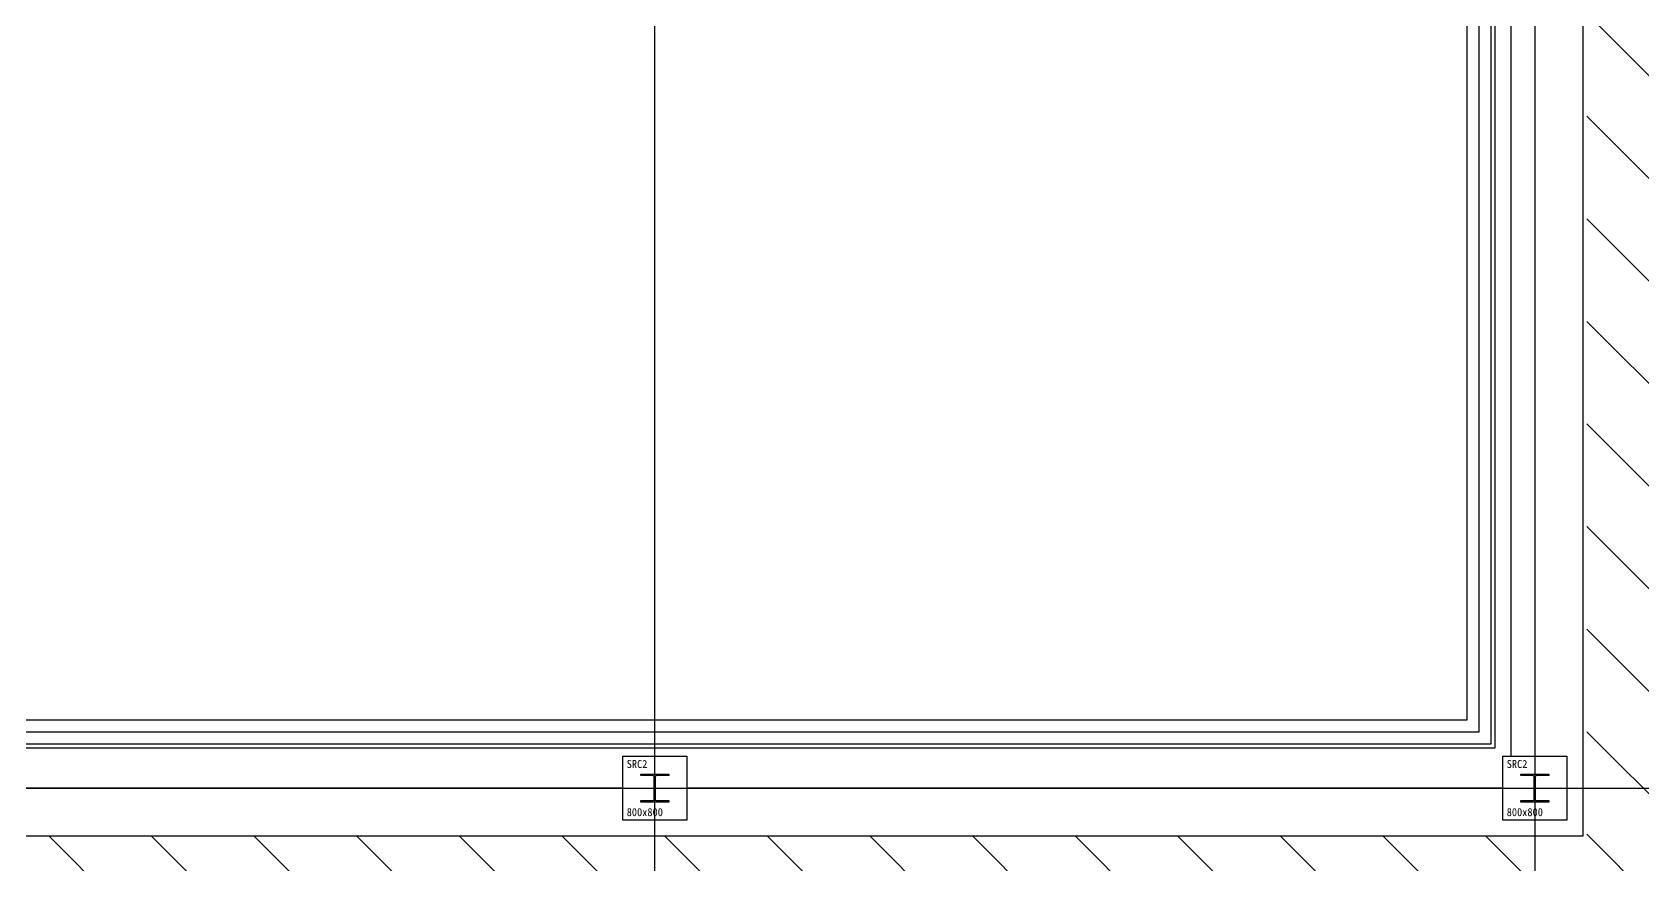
# Model space of a CAD drawing. Extents: x 152195838 to 160350639, y 364657247 to 370318102.
# Drawn here: x 157651166 to 157671298, y 364982073 to 364992485 of the extents above; entities that cross this region are included whole.
import ezdxf

# ---------------------------------------------------------------- set-up
doc = ezdxf.new("R2010")
doc.units = 0
doc.header["$MEASUREMENT"] = 0
doc.linetypes.add('DASHED', pattern=[0.75, 0.5, -0.25])
doc.linetypes.add('지하1층평면도_$0$CEN', pattern=[62, 60, -1, 0, -1])
doc.layers.get('0').update_dxf_attribs({"linetype": 'CONTINUOUS'})
for name, color, linetype in [('-S-foundation txt', 3, 'CONTINUOUS'), ('4A.TEC 마감선 1', 6, 'CONTINUOUS'), ('4A.TEC 벽체 1', 2, 'CONTINUOUS'), ('4A.TEC 벽체 2', 3, 'CONTINUOUS'), ('COL', 2, 'CONTINUOUS'), ('H-Beam', 4, 'CONTINUOUS'), ('INSULATION', 254, '지하1층평면도_$0$CEN'), ('main-sec$0$㈜SE&C 해치 1', 250, 'CONTINUOUS')]:
    doc.layers.add(name, color=color, linetype=linetype)
doc.layers.add('DEFPOINT', color=135, linetype='CONTINUOUS', plot=False)
doc.styles.add('돋움체', font='')
doc.styles.get('돋움체').set_extended_font_data('DotumChe')

# ---------------------------------------------------------------- blocks, each defined once
blk = doc.blocks.new('A$C111325cc')
at = {"layer": 'DEFPOINT'}
for p, q in [((215276, 244000), (215276, 0)), ((226276, 244000), (226276, 0)), ((0, 86063), (324969, 86063))]:
    blk.add_line(p, q, dxfattribs=at)
blk = doc.blocks.new('SRC2(B2F)')
at = {"layer": 'COL', "ltscale": 5}
blk.add_lwpolyline([(0, 800), (800, 800), (800, 0), (0, 0)], close=True, dxfattribs=at)
at = {"layer": 'H-Beam'}
blk.add_lwpolyline([(374, 244, 0.414214), (394, 264), (394, 536, 0.414214), (374, 556), (225, 556), (225, 575), (575, 575), (575, 556), (426, 556, 0.414214), (406, 536), (406, 264, 0.414214), (426, 244), (575, 244), (575, 225), (225, 225), (225, 244)], format="xyb", close=True, dxfattribs=at)
at = {"layer": 'DEFPOINT', "style": '돋움체'}
for s, p in [('SRC2', (50, 652)), ('800x800', (50, 50))]:
    blk.add_text(s, height=100, dxfattribs=at).set_placement(p)
blk = doc.blocks.new('B2FCOL')
at = {"layer": '-S-foundation txt', "linetype": 'DASHED'}
for p in [(79100, 100), (90100, 100)]:
    blk.add_blockref('SRC2(B2F)', p, dxfattribs=at)

msp = doc.modelspace()

# ---------------------------------------------------------------- hatches: boundary and pattern name
at = {"layer": 'main-sec$0$㈜SE&C 해치 1'}
h = msp.add_hatch(dxfattribs=at)
h.set_pattern_fill('ANSI31', color=251, scale=285.714286, angle=270, style=0)
h.set_pattern_definition([(315, (167934299.2, 373642717), (641.446866, 641.446866), [])])
h.paths.add_polyline_path([(157579347.0046, 365077827.9747), (157644820.1396, 365079334.8445), (157664042.5442, 365082614.214), (157696300.9706, 365092461.5735), (157705878.9325, 365092105.9642), (157722062.2091, 365086751.0783), (157728111.4764, 365084753.4938), (157731823.7159, 364928876.8543), (157710998.2248, 364927732.8969), (157693187.2422, 364933748.3889), (157684865.6224, 364932705.433), (157670060.5684, 364932110.3845), (157644818.6969, 364926640.3086), (157618543.7022, 364929061.0921), (157600633.8117, 364941582.8082), (157589338.5413, 364948408.6889), (157552797.2672, 364967940.5057), (157558910.4219, 364979377.3558), (157559004.7387, 364979553.8094), (157553965.823, 364982431.8958), (157579347.0046, 364982431.8958), (157670597.0046, 364982431.8958), (157670597.0046, 365071631.8958), (157579347.0046, 365071631.8958)])

# ---------------------------------------------------------------- linework, layer by layer
at = {"layer": '4A.TEC 마감선 1', "flags": 128}
msp.add_lwpolyline([(157669097.0046, 364994431.8958), (157669097.0046, 364983881.8958), (157579522.0046, 364983881.8958)], dxfattribs=at)
at = {"layer": '4A.TEC 벽체 1'}
for p, q in [((157670547.0046, 365071631.8958), (157670547.0046, 364982431.8958)), ((157669647.0046, 364993631.8958), (157669647.0046, 364983431.8958)), ((157658547.0046, 364983031.8958), (157648347.0046, 364983031.8958)), ((157669547.0046, 364983031.8958), (157659347.0046, 364983031.8958)), ((157670547.0046, 364982431.8958), (157579347.0046, 364982431.8958))]:
    msp.add_line(p, q, dxfattribs=at)
at = {"layer": '4A.TEC 벽체 2', "linetype": 'Continuous'}
for points in [[(157669247.0046, 364994431.8958), (157669247.0046, 364983731.8958), (157579547.0046, 364983731.8958), (157579547.0046, 364983531.8958)], [(157669397.0046, 364994431.8958), (157669397.0046, 364983581.8958), (157579697.0046, 364983581.8958)]]:
    msp.add_lwpolyline(points, dxfattribs=at)
at = {"layer": 'INSULATION', "linetype": 'Continuous'}
msp.add_lwpolyline([(157669447.0046, 364994431.8958), (157669447.0046, 364983531.8958), (157579697.0046, 364983531.8958)], dxfattribs=at)

# ---------------------------------------------------------------- block references
msp.add_blockref('B2FCOL', (157579447.0046, 364982531.8958))
at = {"layer": 'DEFPOINT'}
msp.add_blockref('A$C111325cc', (157443670.7413, 364896968.7328), dxfattribs=at)

doc.saveas('drawing.dxf')
